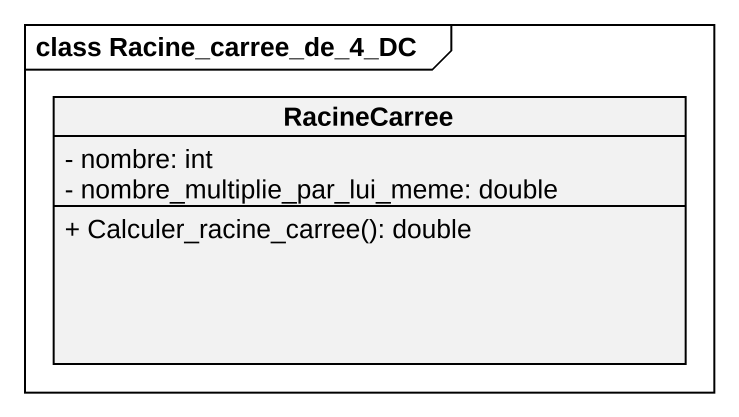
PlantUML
@startuml
mainframe class Racine_carree_de_4_DC
hide circle
hide empty members
skinparam classAttributeIconSize 0
class RacineCarree {
  - nombre: int
  - nombre_multiplie_par_lui_meme: double
  + Calculer_racine_carree(): double
}
@enduml
